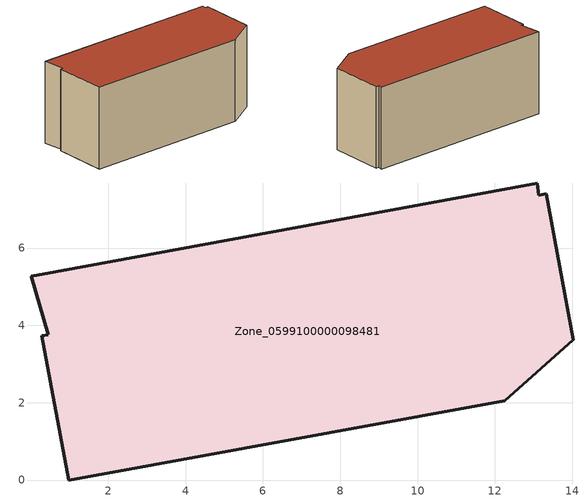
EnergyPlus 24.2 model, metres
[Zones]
Zone_0599100000098481
 floor ground (C_G): 13.33,7.4 14.03,3.63 12.25,2.05 0.97,0 0.28,3.73 0.45,3.76 0,5.27 13.1,7.68 13.13,7.37 z0
 wall outside (C_F): 12.25,2.05 14.03,3.63 13.33,7.4 13.13,7.37 13.1,7.68 0,5.27 0.45,3.76 0.28,3.73 0.97,0 12.25,2.05 z0:5.74
 roof outside (C_R): 14.03,3.63 13.33,7.4 13.13,7.37 13.1,7.68 0,5.27 0.45,3.76 0.28,3.73 0.97,0 12.25,2.05 z5.74
[BUILDING]
Pand.0599100000098481: North Axis=0; Terrain=City; Loads Convergence Tolerance Value=0.04; Temperature Convergence Tolerance Value=0.4; Solar Distribution=FullExterior; Maximum Number of Warmup Days=25; Minimum Number of Warmup Days=1
[Site:Location]
Rotterdam.The.Hague.AP_ZH_NLD Design_Conditions: Latitude=51.96; Longitude=4.45; Time Zone=1; Elevation=-4.5
[SITE:GROUNDTEMPERATURE:BUILDINGSURFACE]
18, 18, 18, 18, 18, 18, 18, 18, 18, 18, 18, 18
[MATERIAL] Thermal Absorptance=0.9; Solar Absorptance=0.7; Visible Absorptance=0.7
Name | Roughness | Thickness | Conductivity | Density | Specific Heat
G.D.1965 | MediumSmooth | 0.15 | 1 | 540 | 1210
F.D.1965 | Rough | 0.3 | 0.857143 | 1920 | 840
R.D.1965 | MediumRough | 0.2 | 0.08 | 1500 | 1000
[CONSTRUCTION]
C_G: G.D.1965
C_F: F.D.1965
C_R: R.D.1965
[ZONE]
Zone_0599100000098481: Type=1; Multiplier=1; Ceiling Height=Autocalculate; Volume=Autocalculate; Floor Area=autocalculate; Part of Total Floor Area=Yes
[ZONEINFILTRATION:DESIGNFLOWRATE]
Infil_Zone_0599100000098481: Zone or ZoneList or Space or SpaceList=Zone_0599100000098481; Schedule=AlwaysOn; Design Flow Rate Calculation Method=Flow/Area; Flow Rate per Floor Area=0.0042; Constant Term Coefficient=1; Temperature Term Coefficient=0; Velocity Term Coefficient=0; Velocity Squared Term Coefficient=0
[HVACTEMPLATE:ZONE:IDEALLOADSAIRSYSTEM]
Zone_0599100000098481: Maximum Heating Supply Air Temperature=50; Minimum Cooling Supply Air Temperature=13; Maximum Heating Supply Air Humidity Ratio=0.0156; Minimum Cooling Supply Air Humidity Ratio=0.0077; Heating Limit=NoLimit; Cooling Limit=NoLimit; Dehumidification Control Type=ConstantSensibleHeatRatio; Cooling Sensible Heat Ratio=0.7; Dehumidification Setpoint=60; Humidification Control Type=None; Humidification Setpoint=30; Outdoor Air Method=None; Outdoor Air Flow Rate per Person=0.00944; Outdoor Air Flow Rate per Zone Floor Area=0; Outdoor Air Flow Rate per Zone=0; Demand Controlled Ventilation Type=None; Outdoor Air Economizer Type=NoEconomizer; Heat Recovery Type=None; Sensible Heat Recovery Effectiveness=0.7; Latent Heat Recovery Effectiveness=0.65
[ZONECONTROL:THERMOSTAT]
ThermostatControl_Zone_0599100000098481: Zone or ZoneList=Zone_0599100000098481; Control Type Schedule=DualSetpointControlType; Control 1=Thermostat_Zone_0599100000098481; Temperature Difference Between Cutout And Setpoint=0
[THERMOSTATSETPOINT:DUALSETPOINT]
Thermostat_Zone_0599100000098481: Heating Setpoint Temperature Schedule=HeatingSetpoint_Zone_0599100000098481; Cooling Setpoint Temperature Schedule=CoolingSetpoint_Zone_0599100000098481
[SCHEDULE:COMPACT]
HeatingSetpoint_Zone_0599100000098481: Through: 12/31, For: AllDays, Until: 24:00, 21
CoolingSetpoint_Zone_0599100000098481: Through: 12/31, For: AllDays, Until: 24:00, 24
DualSetpointControlType: Through: 12/31, For: AllDays, Until: 24:00, 4
AlwaysOn: Through: 12/31, For: AllDays, Until: 24:00, 1
